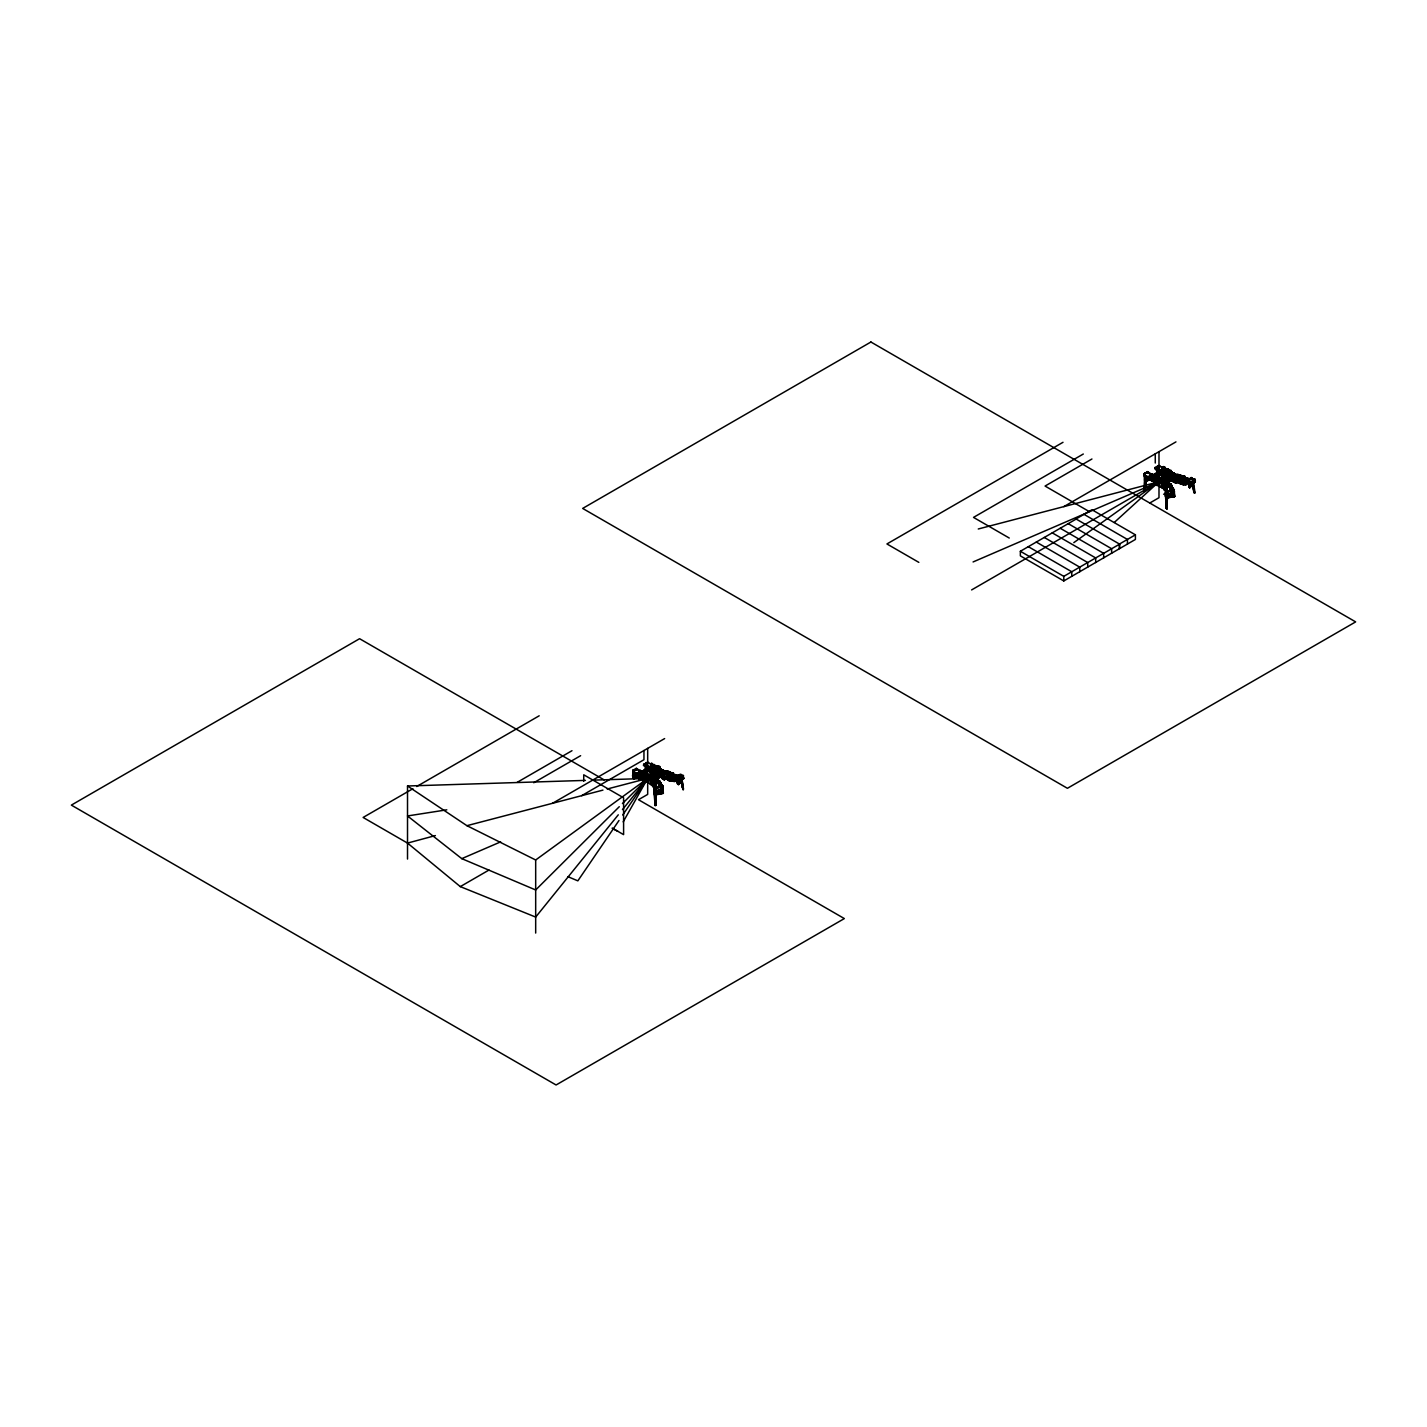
<?xml version="1.0" encoding="UTF-8"?>
<svg xmlns="http://www.w3.org/2000/svg" width="1427" height="1427" viewBox="0 0 1427 1427"><rect width="100%" height="100%" fill="white"/><g stroke="black" fill="none" stroke-linecap="round" stroke-linejoin="round"><path stroke-width="1.5" d="M645.272 778.571L645.182 777.162L643.648 777.394C640.366 771.936 635.14 774.237 644.059 779.088L645.004 776.324L649.285 780.087L644.237 777.983L646.895 778.643C648.126 775.521 645.254 777.965 645.379 774.379C647.733 771.971 646.27 775.806 646.395 771.775M647.573 776.984C650.694 773.63 643.684 774.772 647.43 776.306M649.713 771.811L650.587 766.299L653.388 767.815L653.388 772.792L649.713 771.811L651.265 770.83M652.71 768.654L649.909 766.727L652.71 768.225L652.514 773.327M650.248 781.443L653.673 782.585L650.248 781.443L652.942 784.083M650.355 779.178L649.963 777.59M659.827 767.476C659.435 766.495 660.826 772.506 657.901 769.314C661.058 768.547 660.862 768.975 658.204 769.028C660.969 766.995 657.33 768.475 653.869 764.444L653.227 765.603C662.913 773.541 661.45 762.268 654.815 766.905L652.317 768.457L652.514 772.435C649.927 765.657 651.158 777.876 650.498 767.28M650.641 779.017L650.712 778.018M654.815 766.905L652.852 764.979L654.815 766.031L654.815 770.972L652.121 772.667L650.98 766.977L652.995 768.029L652.995 772.132M651.497 768.243L650.587 767.869L650.427 776.591M655.974 772.596L652.175 776.181L652.175 774.807L658.275 771.276L658.757 772.952M653.53 787.419L654.494 785.225L655.814 787.865L655.814 783.013C649.713 780.926 654.511 775.057 654.654 780.016C651.087 781.497 653.851 776.734 654.422 779.427C649.838 777.679 653.227 781.318 656.83 782.424M655.974 772.917C656.598 769.207 678.699 769.01 650.141 778.821L649.642 779.606L656.135 777.305L663.537 773.184M653.191 774.683L652.175 776.181M655.956 766.745L661.807 770.027L659.524 767.316L653.227 764.729L655.189 766.656L656.723 765.978M653.869 778.25C656.366 780.23 651.782 780.819 654.155 779.285M653.53 775.789L653.316 774.754L655.796 776.181L659.809 773.844L659.809 774.772L661.414 772.239M653.78 780.373L653.566 778.625M653.673 774.968L653.673 775.878L653.673 774.504M654.904 782.103L653.477 779.695M653.976 780.355L654.422 779.106L654.155 780.301M653.388 771.222L653.941 769.028L653.174 771.293M653.869 764.444L653.798 766.049L655.831 766.263L654.815 771.864L656.349 772.257M653.37 785.671L654.904 785.314L655.689 787.329L655.35 784.475L654.012 785.153L654.939 788.096M654.369 778.446L654.351 781.104L655.189 780.587M660.148 785.118C658.81 787.276 664.072 790.808 663.091 786.277L654.886 788.007L653.602 785.599L656.17 791.432L653.405 785.546M656.028 788.846L655.956 787.775L654.904 788.792C652.531 791.753 657.472 779.142 654.083 780.979M653.084 779.766C651.711 775.682 658.293 790.647 654.815 787.133M654.297 771.347L659.809 773.844M656.384 771.971L656.384 765.8L654.815 766.121L655.831 766.263M655.492 780.694L655.047 778.66L654.922 779.802M659.506 781.318L660.701 782.763L655.814 783.798L655.047 778.66M656.045 781.39L654.636 781.14M655.546 769.866L655.831 767.048M656.295 781.265L654.315 781.479L656.295 781.265L654.708 784.226L655.225 786.241M656.688 783.601L654.904 781.568M654.815 766.674C657.544 768.529 656.295 770.99 656.759 766.763C661.646 768.19 658.614 767.512 657.776 769.242M656.563 788.739L657.99 787.419M657.223 783.494L656.795 781.978M658.453 767.958C656.652 763.641 654.993 769.866 659.809 767.78L659.791 767.03M658.275 772.667L658.275 771.276M658.632 786.027L659.773 784.083L658.632 786.027L659.97 786.223L658.65 780.73L660.63 783.102M658.668 770.045L658.864 767.655L657.972 768.868M658.65 780.73L658.846 782.602L657.33 783.048M659.666 768.6L659.916 767.833M659.506 768.529L659.31 767.476M659.577 780.551L660.897 783.048M667.765 773.006L664.322 775.985L661.664 775.325L663.555 777.965L659.256 774.504M660.844 772.328L660.862 774.165M660.184 771.204L655.707 774.593L655.599 771.418M660.63 787.205L660.433 782.817M660.862 776.395L662.645 774.29L661.789 772.578L664.286 770.669M662.074 771.579L662.128 770.562L662.253 771.846M662.485 771.24L662.699 769.759M663.091 769.974L662.717 771.953M663.555 777.965L663.573 776.413L661.664 775.325M663.894 771.829L663.894 770.437M665.678 777.608L670.119 778.803L671.564 780.694L673.401 777.715L673.401 772.863C668.639 772.078 662.538 772.792 669.013 772.007M666.213 771.436C663.716 771.918 668.71 774.486 669.138 772.56C661.272 773.113 666.659 768.511 670.868 772.881L665.856 772.97L669.37 773.22L666.231 771.222M667.23 774.754L667.23 773.666M665.285 771.383L665.107 772.364L669.209 772.078M682.249 779.784L681.981 778.5L675.381 778.143C678.628 786.473 659.613 775.36 669.37 780.676C670.476 778.286 668.639 775.574 669.887 776.181M664.643 772.988C666.766 770.723 670.155 774.718 669.869 771.864L666.694 771.008M678.36 780.676L681.731 780.248L683.426 777.572L682.98 775.325L676.327 775.485L673.74 779.624L674.133 781.532L674.525 778.357L675.47 779.641C666.98 776.627 670.458 784.065 673.08 778.214M669.655 778.999C669.762 781.39 670.958 778.857 668.942 779.338M670.565 773.612L673.401 773.648L670.565 773.612L669.727 772.096M672.616 779.856L672.902 778.518M1162.916 483.682C1148.004 476.511 1167.482 481.274 1154.514 475.03L1144.49 480.542C1142.51 508.422 1147.576 473.068 1145.239 476.582M1164.022 471.962L1161.239 470.036L1164.7 471.124L1164.7 476.083L1161.043 474.692L1162.113 473.835L1162.113 475.78L1161.257 474.335L1162.577 474.638L1161.614 480.56M1161.56 484.752L1164.985 485.893L1161.56 484.752L1163.487 487.142M1161.417 470.357C1161.364 484.449 1164.824 463.65 1162.131 480.899M1161.953 482.326L1162.042 481.077L1161.667 482.487L1157.939 480.614L1159.17 478.277L1156.334 478.384L1157.333 476.44L1156.708 478.598L1158.349 478.758L1157.957 476.618M1164.7 476.083L1161.899 474.585L1161.899 469.608M1162.827 471.106L1161.632 470.678M1163.504 478.116C1162.077 482.701 1169.623 470.25 1170.086 476.261M1164.414 481.72L1163.736 483.771L1165.021 484.342M1165.163 483.075C1173.386 489.782 1153.373 470.964 1167.999 486.143L1167.999 486.91M1163.826 476.636L1164.307 471.338L1162.292 470.268M1157.261 470.535L1156.726 473.996L1157.814 474.674C1155.281 467.235 1161.417 473.835 1154.728 468.734L1157.743 465.737L1158.51 466.237L1156.173 467.681L1159.83 470L1159.652 472.087L1164.557 468.038L1167.143 469.572L1167.143 472.676L1167.892 471.035L1164.539 468.145L1168.035 469.287L1166.68 469.733L1165.181 467.753M1164.628 490.175C1164.254 487.32 1168.481 489.033 1167.072 491.441M1165.217 483.521L1164.396 482.451L1165.752 483.075M1164.503 478.901L1164.503 477.991L1167.09 479.49L1172.191 477.474L1171.995 476.35A2.051 1.195 60 0 1 1173.297 477.117M1167.732 469.661L1164.557 468.038M1164.521 483.575C1165.538 481.327 1164.04 482.201 1166.608 481.844L1169.319 484.484L1169.319 482.95L1166.662 481.523L1163.13 483.557L1163.112 488.016M1164.842 479.097L1164.646 478.063M1165.003 479.187L1164.985 477.813M1167.09 485.234L1165.395 484.288L1167.357 484.163M1165.556 482.29C1161.257 484.591 1167.197 479.204 1167.197 483.914L1166.216 485.644L1167.125 487.106L1172.209 486.357L1170.907 483.86L1170.158 485.911L1170.158 484.77M1165.27 473.265L1164.307 472.48L1165.663 472.551L1164.307 474.317L1165.663 473.461M1165.253 469.108L1164.164 468.288M1165.698 490.549L1165.52 489.015L1167.125 491.173L1167.143 486.322L1165.645 483.807L1169.319 482.95M1166.894 488.64C1164.093 489.818 1166.501 486.108 1166.894 488.73M1165.788 483.307L1165.377 481.595L1164.075 484.11M1165.681 483.86L1166.216 492.101L1164.539 488.48L1166.626 492.565M1166.127 476.85L1165.574 477.01M1166.501 483.949L1165.823 482.041M1171.835 479.454L1167.839 481.755L1166.59 480.114C1160.936 479.811 1167.875 483.807 1166.662 481.523M1168.071 477.332L1166.162 476.243C1162.416 464.738 1172.726 470.767 1171.21 473.318M1162.416 471.57L1167.143 469.572L1164.949 468.662M1163.112 486.982L1166.412 487.766L1166.448 489.372M1166.519 474.049L1166.144 475.173L1168.463 476.493M1166.626 471.213L1167.34 472.266M1166.822 471.178L1167.518 472.765M1165.627 484.788L1167.625 484.574L1167.215 485.697M1167.678 471.516L1166.876 470.964M1167.036 494.545L1166.769 491.691L1169.337 493.528C1170.782 500.592 1168.517 490.62 1173.083 492.743L1171.389 490.727L1167.589 491.227M1172.388 473.764L1173.155 473.015L1168.428 469.751L1174.011 474.442L1169.765 471.017M1168.535 485.947L1168.535 486.803C1164.842 482.647 1170.425 485.822 1167.143 486.322M1169.587 475.976L1169.587 474.585M1171.282 486.125L1171.282 489.532L1169.765 488.141L1171.103 487.392L1169.765 488.141M1168.321 469.108L1171.799 471.766L1168.927 473.193L1170.622 470.785L1172.352 474.87M1170.479 471.802L1170.051 470.482L1171.228 470.892M1169.979 471.927C1171.121 469.055 1172.691 473.853 1169.159 471.784M1166.555 469.715L1171.103 470.892L1170.247 471.695M1171.763 490.228L1170.818 484.627M1162.327 484.324L1160.347 482.861L1162.309 484.021L1168.089 480.4L1168.338 481.809L1167.09 479.954L1171.085 477.635L1171.835 480.239L1175.598 480.863L1171.442 479.24L1171.085 477.189M1172.816 476.208L1171.692 475.797L1172.191 477.474M1171.496 474.513L1166.715 478.384L1170.55 475.69M1171.942 490.513L1171.942 486.411M1175.741 476.333L1178.22 476.243L1176.508 476.35L1176.74 474.602L1178.577 475.548L1176.437 475.797L1172.173 479.704C1169.355 483.878 1168.642 478.081 1169.319 481.256M1170.639 476.868L1170.639 477.795C1178.916 473.158 1172.709 475.423 1174.011 473.068L971.609 589.922M1173.404 474.888L1173.529 473.8M1173.565 475.155L1173.815 473.639M1177.525 474.745L1177.204 476.19L1180.539 476.761C1180.914 473.425 1175.063 475.048 1173.957 476.85L1174.76 478.063L1172.976 479.097L1173.725 478.188L1175.634 479.294L1179.166 476.493L1179.951 480.988M1174.011 473.068L1171.496 474.959L1169.855 474.014L1171.157 476.672L1166.911 474.263C1164.45 475.708 1169.319 474.941 1167.714 477.082M1174.403 474.638L1174.403 473.282M1174.885 481.274L1174.885 479.722L1172.976 478.634M1175.206 473.746L1176.472 475.851L1176.918 474.531M1181.948 479.989L1183.072 479.597L1183.072 483.699C1181.485 479.026 1178.327 486.001 1183.928 483.164L1184.731 476.172L1177.168 475.726C1180.985 477.742 1173.725 476.457 1176.026 477.349M1177.899 481.06C1193.989 487.642 1165.77 478.42 1180.967 483.628C1185.766 487.445 1185.659 482.808 1188.852 482.736C1191.153 484.003 1190.047 491.619 1188.959 484.199C1188.745 493.992 1188.352 476.903 1189.512 484.199M1178.024 475.084C1175.616 472.801 1177.453 476.172 1176.651 476.547M1182.198 479.401L1181.181 475.173C1182.145 477.617 1175.848 473.925 1179.166 476.493M1178.684 478.081L1178.541 476.975M1178.738 477.938L1178.738 476.868M1175.598 474.442L1180.45 476.279L1177.935 475.833M1176.883 474.941L1180.379 475.976L1178.149 475.744M1180.967 481.149L1180.682 483.985L1181.77 482.326L1185.302 482.522L1187.906 478.366L1194.952 479.187C1197.485 484.681 1188.602 481.381 1188.441 483.824M1180.807 483.789L1181.61 482.38L1180.896 483.967L1186.39 484.502M1177.114 476.012L1181.485 476.029M1182.198 475.637L1181.877 476.921L1184.41 477.456L1178.024 474.317M1181.395 484.128L1182.484 483.004M1182.787 476.85L1181.877 476.047L1180.397 479.204C1181.984 485.216 1181.395 484.859 1180.735 478.669M672.135 773.024L670.565 772.738L669.067 775.896L671.742 776.288L671.742 780.391L670.119 779.231M1154.835 483.307L1156.494 482.38M654.636 787.918L654.262 784.939M646.77 777.465L648.25 775.931C654.083 777.965 643.345 778.946 650.997 780.712L652.763 779.695M645.771 773.862C648.233 773.505 646.27 776.627 647.305 774.379C640.705 771.133 652.032 777.911 645.949 776.074M1163.968 481.149L1159.527 483.075M660.54 784.422L662.164 786.099M661.414 785.082L661.076 783.869M662.128 787.989L662.128 792.449M1173.529 492.69C1175.58 491.12 1169.926 484.609 1172.37 489.283M1172.013 487.552C1171.692 489.372 1173.012 486.696 1173.083 488.159M1172.227 488.319L1172.673 487.41M1172.976 488.676L1174.528 491.655M1173.547 492.636L1171.817 490.121L1174.403 489.586M1154.193 480.738L1153.141 477.795L1144.9 481.006L1144.882 490.942L1145.935 481.72L1150.465 479.204M650.819 775.129L651.069 767.744M1162.131 478.437L1162.969 473.907M650.587 775.289L650.873 768.422M682.909 778.393L683.89 778.446L682.659 775.824L683.105 778.09C682.748 779.196 675.916 781.033 676.915 779.231M1187.995 482.611C1191.759 482.95 1186.729 484.591 1189.137 482.611M669.441 779.303L670.583 779.624M669.37 780.07L670.155 772.185L669.655 773.541M670.565 779.427L670.405 780.07M678.663 780.087C676.255 777.305 679.288 781.425 676.987 780.23C681.339 785.706 677.308 786.348 677.129 780.515M677.7 780.355L675.667 777.697L682.284 778.036M678.36 779.588L676.737 779.088L676.897 780.872M1181.449 483.557L1181.253 482.558L1181.752 483.646M1180.557 482.326L1181.592 483.04M1189.101 486.661L1190.493 486.732C1189.547 483.129 1187.425 481.149 1189.654 483.396M1188.887 483.771L1188.406 482.897L1189.226 483.521M1162.327 484.021L1160.954 481.06L1161.739 474.049L1161.917 480.756L1161.828 473.871L1161.917 480.756L1159.509 477.884M654.779 787.989L653.227 785.938L655.814 786.883L653.37 786.491M653.976 785.385L656.331 788.203M663.091 786.277L661.914 784.618M1162.595 486.571L1162.345 488.016L1165.038 488.676C1169.195 494.259 1163.13 489.39 1165.27 487.873M1167.125 490.192C1165.698 493.849 1165.467 487.445 1166.465 483.699M1171.389 488.141L1172.994 488.409M649.909 779.338L649.749 779.374M650.623 775.521L650.587 767.869M1151.535 478.027L1152.267 475.405M634.355 778.785L634.908 777.947M1146.22 481.256L1144.882 490.656L1145.524 481.434L1151.75 477.956M639.938 772.043L641.205 772.935C639.153 769.956 642.114 770.277 637.477 772.952L637.102 776.11L632.785 773.238L633.285 770.027L633.856 772.631L633.124 772.114C632.75 768.832 645.967 781.889 640.759 775.378M1155.228 476.689L1147.665 471.623L1144.204 473.568L1144.097 476.547L1144.508 474.477M638.065 775.574L638.226 773.488M654.065 778.482L652.942 778.839L653.388 780.337M653.245 779.071L655.011 780.801L652.656 777.84M1164.575 481.63L1164.931 483.539M633.124 772.114L633.285 770.027L636.353 768.315L641.026 771.258M639.153 775.896L634.123 778.91L633.089 778.179C630.68 771.026 638.101 772.685 634.159 777.34M633.624 770.776L633.445 772.863L632.714 772.346M643.648 778.286C638.957 778.054 638.725 770.598 633.089 778.179M634.123 778.91L634.052 773.024M636.388 770.33L636.353 768.315M636.246 775.646L636.406 773.559M636.353 775.592L636.513 773.505L638.565 774.023M636.924 775.271L637.084 773.184M637.102 776.11C640.063 778.946 644.308 778.197 639.028 774.79M637.316 775.057L637.477 772.952M638.065 774.629L637.976 775.789M638.351 774.076C637.601 776.841 643.666 778.981 641.526 775.574M642.489 775.325L638.458 775.521L638.582 774.04L641.793 775.86M639.26 773.63L639.51 772.881M639.778 773.684L640.509 771.632M634.73 774.522L636.157 775.039L635.711 773.113L633.445 773.202L633.624 777.216L640.598 773.273L640.687 772.114L635.746 768.654M641.526 772.738L641.615 771.597L644.059 773.095L647.109 771.383L643.738 770.188L643.738 773.595M643.202 772.275L642.186 771.115L642.061 773.113L637.708 775.557L638.69 775.664M654.761 785.974L653.512 785.599L655.564 785.332M1145.168 475.94L1144.597 473.336L1145.257 475.013M1144.775 476.172L1144.204 473.568M1147.665 471.623L1146.969 473.14M1148.86 478.027L1148.432 479.418L1145.952 476.172M1153.284 479.347C1151.09 476.957 1146.594 478.009 1152.41 481.416C1154.996 478.758 1144.169 476.154 1151.839 479.008M1149.627 478.812L1149.894 477.349M1150.34 476.101L1150.626 476.315M1150.572 476.939L1150.537 475.994M1151.09 476.993L1150.59 474.46M1152.338 474.567L1151.928 476.582L1151.197 474.941L1148.806 476.261L1149.466 477.742L1144.115 474.495M1151.054 475.459L1152.534 476.243L1152.57 474.424L1150.608 474.353M1152.927 475.601L1155.371 476.404L1158.421 474.692L1155.763 473.104L1154.051 476.101M1153.391 479.258C1150.84 481.559 1154.604 479.775 1152.427 475.887L1153.498 474.424L1153.373 476.422L1145.328 481.291L1144.775 490.585L1145.935 481.72L1144.882 481.22M635.39 775.343L634.658 778.036L633.749 776.912M646.342 763.374L647.198 762.928L647.02 765.015M661.575 789.862L661.432 788.596M1146.059 477.01C1148.824 480.417 1143.17 482.397 1144.811 477.635M1149.413 477.617L1152.303 478.741M1158.011 466.825L1157.743 465.737L1159.527 465.612L1163.344 468.466M1172.887 493.171L1172.691 491.816M633.285 770.027L633.392 771.311M634.159 778.66L638.475 774.915M644.915 771.347C644.736 765.354 647.947 765.621 646.502 771.365L644.95 770.972M645.575 771.133C646.217 767.78 646.324 765.978 646.627 768.118M649.909 767.155L650.801 772.043L646.699 770.509L648.411 767.726M1162.72 473.603L1161.721 475.298L1158.563 474.174L1157.493 470.571L1156.245 474.656L1159.099 472.872M1162.862 469.982L1163.915 467.557M1164.254 469.34L1165.181 468.52L1164.486 470.214M646.663 767.78L643.416 765.425L646.413 762.428L646.253 764.533L646.699 763.516M651.497 770.33L650.658 770.509C647.162 765.229 646.93 773.809 647.876 768.778L653.584 765.389M650.873 764.087L651.764 765.657L648.5 766.691L646.699 770.509M647.18 770.205L648.964 768.083M651.764 765.657L651.747 764.497M652.514 766.442L651.211 764.997L653.405 765.425M1156.013 469.768L1156.173 467.681L1158.51 466.237M1157.565 467.842L1157.743 465.737M1157.939 467.592L1158.028 466.647M1160.347 470.964L1157.654 472.373L1161.828 473.871L1159.206 472.069L1158.563 474.174L1159.188 472.087L1165.698 469.001L1164.182 470.179L1164.717 468.734M1159.348 467.699L1159.527 465.612M1158.011 473.818L1160.026 470.856L1154.818 467.539M1158.492 473.514L1160.9 470.411M1160.579 470.214L1160.508 471.659L1156.922 471.088L1158.064 471.499M1161.988 470.642L1162.149 468.538L1162.951 469.055M1163.076 468.966L1162.969 467.396M1163.255 469.751L1163.326 468.805C1161.453 466.718 1166.483 470.535 1162.541 468.306M1163.79 470.321L1163.879 469.162M650.819 777.59L651.354 772.257M646.895 768.761L651.675 771.169L651.265 777.305L649.285 776.145M1162.755 478.83L1163.112 475.28M1150.483 477.528L1151.518 478.259L1151.75 474.513M653.941 790.005C655.635 792.877 653.905 788.525 653.941 790.183M654.957 790.504L655.261 791.628L655.029 789.577M1166.144 493.599L1165.645 496.828M1157.351 474.959L1157.725 471.695M657.133 790.397C659.024 789.559 659.292 793.929 657.294 792.806L654.44 786.776M654.69 793.68L654.19 789.791L655.047 790.433M655.243 805.524L654.618 790.879L655.796 805.506L654.904 794.393L663.287 793.341L662.824 785.992L654.975 787.615M654.797 789.666L654.904 791.093L655.707 789.773M655.385 794.571L654.708 790.933M654.03 789.72L655.064 793.573L655.225 790.826M655.011 790.629L655.457 788.382M654.262 785.278L655.867 790.522M658.739 791.396L659.042 792.948L662.199 791.2M1165.324 489.96C1163.558 486.946 1168.481 494.045 1165.716 490.317M1167.108 508.815L1166.519 498.059L1174.689 496.596L1166.055 497.613L1166.555 508.886L1165.556 493.207L1166.697 497.88L1166.572 494.759M1166.412 490.175L1163.879 489.943M1166.555 508.833L1165.235 492.493L1165.716 496.971M1165.484 493.243L1166.68 494.937L1166.662 493.207L1165.11 493.599M1166.394 496.899L1165.877 493.564M1165.556 497.006L1166.198 492.814L1166.341 494.402M1165.913 490.014L1165.574 488.587L1167.946 494.224L1165.984 494.652L1167.34 492.422M1167.946 494.348L1167.108 493.742M1167.179 508.761L1166.216 497.702M1169.516 494.866L1170.961 495.044M1174.1 496.043L1173.993 491.405M1173.44 495.758L1174.171 492.707L1174.689 496.596L1174.332 491.923M646.181 774.165C646.913 773.238 646.734 772.096 646.36 774.094C647.376 775.753 647.483 776.948 644.487 773.291M640.313 771.508L640.705 771.757M640.277 770.919L640.616 771.418M640.509 776.449L643.238 777.037M641.454 777.233L639.92 777.305M641.151 777.037L641.936 775.789M645.914 773.648L646.752 773.363M646.377 773.327L645.379 774.379M647.037 773.309L645.967 773.398L647.109 773.488M1151.09 474.495L1152.16 474.959M1151.625 474.906L1151.643 473.942L1151.732 475.03M1152.088 480.132L1153.48 480.845L1152.98 478.901M1152.766 480.542C1152.517 478.348 1153.801 482.718 1150.073 478.081M1152.195 479.918L1154.372 480.453M1153.498 474.424L1153.944 475.155M1154.604 474.656L1153.961 475.637M1158.135 477.456C1159.883 475.512 1156.494 482.13 1158.082 476.511M1151.607 474.299L1151.857 474.995M649.499 779.32L650.997 780.426L651.033 784.707L653.727 786.812M1165.056 489.532L1165.021 484.663C1161.4 481.488 1159.99 481.969 1161.507 480.596L1161.507 483.022L1158.76 483.717M651.283 771.757L650.944 771.561C648.589 773.434 653.388 770.972 649.767 770.544M646.485 768.261C648.322 766.281 643.149 767.869 646.77 768.136M650.944 771.864L649.998 770.919L651.782 770.865M655.796 769.51L655.546 768.315M655.849 767.922L655.831 769.242M1157.903 471.409L1157.832 470.357M1162.648 474.852L1161.203 474.709L1163.059 474.388M1161.043 475.12L1162.684 474.406L1161.293 475.262M1163.112 474.263L1163.826 475.744L1163.826 471.641L1161.81 470.553M1164.664 489.069L1165.948 491.655M1167.215 471.945L1167.018 473.033M1173.44 493.171L1171.032 490.282L1166.091 491.37L1164.824 489.497M1151.304 474.674L1151.91 473.835M645.575 771.757L645.753 768.689M1156.673 474.941L1157.065 471.998L1156.887 475.066M645.414 770.687L645.86 767.458L646.431 768.172M1194.256 492.797C1187.318 459.333 1198.858 514.648 1193.471 482.825M1192.597 483.325L1193.133 482.558L1191.741 482.469L1188.869 487.035M671.6 773.363L672.01 773.345M672.991 775.236L672.777 774.379M672.777 777.43L672.777 775.539M1180.789 483.485L1181.61 482.237M1180.486 483.147L1181.52 482.058M1181.806 482.932L1180.593 483.093M1183.786 480.792L1184.464 478.651L1183.375 484.538C1171.852 482.148 1187.407 473.907 1183.804 482.29M1184.909 479.847C1182.858 481.737 1186.675 478.116 1183.589 477.528M645.379 771.864L645.664 768.743L645.165 771.739L651.087 768.083M1156.494 475.048L1156.976 472.052M1156.691 475.173L1157.279 472.123M659.381 768.654C659.203 770.723 657.597 766.263 659.952 768.582M1168.463 470.143L1171.121 471.088M660.148 785.51L661.397 785.617M661.575 789.47L663.002 791.057L660.077 787.419L655.064 788.953M1189.94 482.932L1189.69 483.985M648.126 774.683L646.217 777.929M635.211 774.95C632.607 774.665 635.675 775.129 635.14 773.702M1146.594 478.848C1142.028 487.713 1148.86 470.892 1145.06 480.31M1145.613 480.703L1146.327 478.277M634.64 777.091L635.461 775.432M656.313 769.099L656.384 766.335L659.791 767.583M659.934 767.708L655.599 770.188L654.85 772.935M1169.105 471.588L1169.159 472.765L1168.035 469.287M641.9 777.055L641.24 775.771M656.705 768.101L655.831 767.441L656.081 768.725M634.533 773.166L633.606 774.094L634.569 775.236M634.123 773.933L635.229 774.362M633.517 774.593L634.569 774.255M633.98 774.629L633.766 774.201M633.695 775.218L635.033 774.362M639.581 771.008L640.224 770.045L641.258 771.115M647.43 774.272L647.287 773.273M1144.561 475.048L1144.597 473.336L1147.79 472.48M1145.168 477.653L1146.363 478.009M1145.453 477.242L1146.898 476.315M1145.417 480.738L1145.56 477.51M1146.22 477.135L1146.594 478.063M1151.018 474.228L1152.463 474.156M650.623 763.588L652.032 763.998L650.48 764.176M652.424 764.943L651.336 763.98L652.407 763.873M651.836 764.872L650.873 763.98M652.014 765.157L648.215 762.303L644.861 764.373L648.5 766.691M652.371 765.496L652.514 764.051M652.995 765.104L651.657 763.017L651.586 764.283M1161.792 467.307L1163.772 467.664M1163.415 467.164L1162.184 467.396L1162.63 468.645M1163.79 468.02L1163.326 467.342M1164.307 468.413L1163.469 466.504L1162.416 467.218M644.255 774.13L644.059 772.328L648.447 775.789M646.146 774.861L645.735 775.717L643.613 773.113M659.542 768.047L658.757 768.689L659.274 767.851M660.772 772.738L660.54 773.059A2.051 1.195 60 0 1 662.271 774.255M661.611 772.792L660.986 773.488M665.749 777.644L668.621 777.679M1158.403 478.723L1154.3 476.761L1158.064 479.597M1155.067 475.066L1154.425 476.315C1157.368 479.668 1159.348 478.758 1161.739 478.687L1162.506 479.472L1161.435 478.687M1157.707 478.491L1155.709 476.654L1159.027 478.705M1158.028 478.866C1155.406 468.502 1149.466 486.571 1159.188 485.662M1164.557 482.076L1165.734 482.736M1169.105 471.766L1170.8 471.017M1180.593 476.172L1177.329 474.495M1177.596 481.773L1176.151 482.308L1177.614 482.808M653.941 784.565C654.797 789.541 654.369 785.403 654.083 786.687M1165.734 490.175L1165.163 489.086L1166.251 488.73M1172.851 487.963L1173.476 489.407M646.502 781.283L648.233 781.514M646.699 781.283C646.77 782.174 646.699 782.924 647.359 781.354M1158.67 484.805C1154.354 481.523 1156.851 486.411 1159.348 484.734M1157.547 478.063C1153.319 476.226 1157.475 476.44 1158.956 478.42M1157.814 478.687L1158.885 479.508M1161.043 481.398L1157.689 479.383L1157.083 475.03M1157.636 480.774L1158.028 480.596M1185.694 484.467C1180.896 483.057 1186.889 486.215 1187.549 478.402L1183.786 477.563M672.955 776.502L673.098 775.004L672.795 776.948M673.027 775.771L676.041 775.717L672.759 774.843M674.828 781.586L674.454 779.641L677.04 775.521L677.29 778.09L676.844 775.824L678.485 777.84L678.307 775.164L675.506 776.27L676.166 774.736L670.369 773.916M675.952 775.824C674.275 778.143 669.762 772.774 676.327 775.485M680.768 780.373L682.944 789.488L681.071 779.588C677.094 791.896 674.686 775.129 678.592 780.319M680.073 774.736C677.343 775.931 681.678 772.417 681.731 775.61M679.644 775.592L680.554 775.396L678.628 775.646M680.376 775.61L680.144 774.576M1180.486 482.272L1181.128 483.717M1184.303 479.757L1187.549 478.402M1184.588 480.15C1190.35 480.168 1184.339 475.78 1183.482 479.418L1183.375 484.538M1187.924 482.576L1188.209 484.181L1188.923 482.344M1188.031 483.289L1189.726 487.873L1188.905 484.288M1189.957 478.955L1191.242 477.439L1192.562 478.58M647.144 781.086L646.913 781.443M677.022 780.194L678.324 779.963M1187.906 478.366C1188.316 479.329 1183.732 478.544 1183.625 478.027M1188.495 482.968L1189.422 482.843M653.727 785.242L655.1 782.852M665.695 776.734L665.678 778.339L666.873 776.502L667.265 777.412L666.07 776.966M1166.02 487.535L1166.43 486.161M1177.007 480.043L1176.99 481.648L1178.185 479.811L1178.577 480.721L1177.382 480.275M655.064 793.59L654.208 790.326L656.384 790.094M662.396 789.88L662.217 788.935M1166.02 493.903L1165.253 493.492M1165.984 494.652L1165.591 493.546M1165.574 488.587L1167.09 494.277L1166.751 492.761M1173.083 491.12L1173.297 491.494M1173.707 493.189L1173.44 491.298M1174.35 493.064L1174.153 492.119M669.192 772.613L665.178 771.49M652.567 786.634L655.189 786.045L654.404 785.492M654.868 787.312L653.637 785.403L654.065 786.491M1163.897 488.712L1165.877 490.353M667.105 772.792L664.714 774.04L665.16 772.239M666.659 772.667L665.107 772.364M1176.508 476.35L1176.758 475.048L1176.918 477.242M1174.617 475.476L1176.526 476.012M1189.066 483.396L1193.061 483.557L1195.22 481.755L1194.524 480.185M1189.012 483.664L1187.87 483.04M672.973 777.751L671.992 778.874L672.973 776.841M1180.7 480.31L1180.735 481.648M641.668 776.93L640.384 777.733M1152.552 480.435L1151.696 481.042M651.176 771.793L650.908 771.329M1161.792 474.103L1162.131 475.352M646.52 768.261L646.021 767.351M1157.422 471.017L1158.456 470.375M1162.791 474.763L1163.433 475.976L1166.697 474.585L1167.696 469.108L1167.714 473.407M661.878 788.382L662.752 787.865L662.431 789.024M670.779 779.552L669.548 779.552L670.101 780.319M660.005 784.814L661.86 784.44M1171.638 488.088L1172.281 490.121L1171.638 488.088L1173.172 487.749M652.852 784.921L654.44 787.329M1158.385 471.57L1159.937 472.016M623.189 821.863L647.68 778.428L592.08 780.177M638.743 774.772L641.098 777.483M1163.826 482.433L1165.395 484.823M1164.307 482.023C1166.572 483.254 1164.129 481.88 1165.181 481.559M1168.267 472.283L1167.268 470.054M1188.441 483.664L1189.297 483.307M637.673 774.147L641.169 775.325M1146.024 477.51L1144.436 477.653L1144.49 480.542M1146.559 478.206L1145.417 478.259L1145.613 480.524M1147.058 471.962L1151.892 475.655M1152.517 475.298L1155.121 474.335M1163.38 468.324L1163.255 467.235M673.401 772.863L673.08 774.147L670.868 773.113M675.06 781.193L670.262 780.159L670.155 778.357M669.495 779.873L670.779 779.249M669.37 780.676L669.762 779.57M1181.877 476.921L1184.713 476.957L1181.039 475.94M1181.877 476.154L1180.967 476.297M1184.731 476.172L1184.41 477.456L1182.198 476.422M1183.928 483.164L1184.41 481.523M668.567 775.36L672.492 775.574L672.063 781.229L668.478 780.48L668.567 775.36L672.153 776.11L672.991 774.611M668.674 775.646L672.153 776.538M668.478 780.48L668.906 774.825M671.653 776.449L673.08 773.273M669.37 779.624L670.369 778M669.62 779.57L668.978 780.159M669.655 780.319L670.458 779.017L673.99 779.213L674.365 781.158M672.741 776.716L673.134 775.343M670.262 780.034L671.261 779.891M672.063 781.229L672.153 776.11M675.506 776.27L675.97 775.36M675.916 778.946L677.557 776.502M676.755 778L677.843 775.878M679.448 775.146L680.84 775.289M675.631 779.392L677.807 779.035M677.201 780.408L678.093 779.534M680.804 775.806L681.803 775.574M677.557 783.726L680.429 779.16M682.98 775.325L681.303 777.983L681.731 780.248M677.647 784.119L680.518 779.57M678.146 784.547L683.64 775.878M678.414 784.565L681.803 779.249M679.02 784.19L682.16 779.517L678.342 780.087L678.521 779.106M683.89 778.446L682.463 776.127M681.214 781.372L683.141 789.791L682.16 779.517M1179.986 478.955L1183.482 479.847L1184.428 478.313M1183.465 476.333L1184.41 476.582M1181.52 479.722L1180.486 479.062L1181.77 479.329M1179.79 483.789L1180.218 478.134M1182.965 479.757L1184.214 476.886M1181.306 482.397L1193.311 481.809L1193.561 483.093L1189.262 482.897L1188.637 484.27M1184.071 480.025L1184.571 478.491M1184.196 479.793L1184.731 478.812M1185.052 479.633L1184.053 479.579M1183.304 483.307L1182.073 482.897M1186.693 481.452L1186.14 484.895M1184.392 480.114L1188.156 479.633M1187.228 482.255L1189.351 478.883M1187.995 481.042L1189.155 479.187L1187.264 478.402L1187.532 479.811M1188.459 481.327L1188.352 478.83L1188.548 479.847M1192.062 478.741L1191.099 477.938M1190.832 478.527L1191.759 478.081M1188.959 487.428L1191.83 482.879M1193.061 483.557L1192.615 481.291L1194.952 479.187M1192.615 481.291L1193.775 479.436L1194.024 480.685M1189.512 487.463L1192.651 482.915L1194.506 492.725L1192.098 482.754L1193.561 483.093M1189.583 487.856L1193.133 482.558M1190.332 487.499L1194.881 480.185M1194.221 492.422L1193.257 483.182M1194.863 492.529L1193.989 492.779L1191.866 483.111M676.576 776.734L676.594 775.057M1167.768 470.268L1169.801 471.695L1167.75 470.018M660.79 784.547L660.915 785.011M1164.985 489.193L1159.027 485.929L1165.003 489.782M1166.858 492.012L1166.144 490.442M1184.196 479.615C1192.187 479.74 1181.271 478.598 1184.553 479.347M618.997 820.489L577.846 880.851L567.803 876.624M622.725 815.013L647.68 778.428L638.939 779.784M1187.157 479.294L1184.196 478.812M647.216 774.558L644.255 773.648L645.575 775.111M649.66 775.307L651.176 776.163M649.927 775.218L648.572 775.467L651.978 776.627M651.907 781.942L653.673 782.585M656.866 779.838L657.99 780.087L657.276 781.586M664.59 773.969L664.643 772.185L666.391 771.258M666.124 771.793L665.481 772.542L668.728 772.703M666.284 777.893L668.246 777.893M1159.027 478.955L1157.993 479.294M1158.546 484.895L1155.531 484.092L1153.498 480.257L1154.336 480.756M1168.374 470.107L1169.73 471.213L1169.212 472.622M1172.049 472.569L1169.979 473.354M1172.031 473.05L1172.352 473.318M1167.803 482.558L1169.319 483.396M1167.179 482.95L1174.492 479.472L1172.976 479.097M618.283 814.817L535.678 917.079L460.297 886.613L407.516 843.089L363.118 817.457L412.885 788.721M622.475 809.626L647.68 778.428L607.206 789.006M655.51 795.57L656.063 794.696L655.724 805.149L654.922 794.643M1167.375 498.005L1167.018 508.69L1166.804 498.255M665.803 771.186L665 772.631M1176.472 475.013L1177.792 475.084M666.891 773.737L666.819 772.435L665.945 773.166M1176.99 475.583L1177.988 475.316M650.302 767.369L652.514 768.332L650.98 769.92M642.721 772.792L644.112 771.989L643.095 773.006M619.282 806.701L535.678 889.966L461.777 858.644L407.516 815.959L446.812 809.822M622.44 803.562L647.68 778.428L643.381 779.588L644.594 778.803L644.576 772.631L641.115 771.811L641.115 775.557L638.547 774.362M654.262 789.648L654.244 793.109M654.244 790.522L655.814 790.13M655.118 791.682L655.475 790.29M641.454 775.022L640.937 775.271M672.83 775.61L675.845 775.949L673.098 776.003M644.469 781.336L647.68 778.428L643.506 779.998L643.506 773.238L646.502 775.396M1114.255 522.478L1158.992 481.737L978.262 528.989M1164.325 483.04L1165.556 482.843L1164.147 483.147M652.852 785.528L654.618 788.346M654.315 780.498L655.082 779.178L655.885 781.14M659.131 767.351L659.131 768.422L656.491 766.549M653.548 778.857L651.604 779.909M662.788 775.574L655.528 779.838M1156.869 481.559L1154.835 482.718M1169.302 472.176L1169.141 471.053L1171.014 471.534M1171.103 470.339L1170.818 471.142M1168.017 482.968L1166.662 482.736M673.08 776.805L676.844 776.324L672.991 776.449L672.634 775.2M680.269 775.485L679.359 775.557L680.162 774.932M1183.928 479.847L1187.799 479.65M1190.1 478.741L1191.67 478.527M535.678 933.062L535.678 859.982L647.68 778.428L643.595 780.194M1157.547 478.384L1158.885 477.421C1152.071 475.744 1161.828 478.277 1155.638 477.385M1149.823 478.206L1152.481 478.634M642.239 782.317L647.68 778.428L643.791 780.444M1073.8 542.652L1158.992 481.737L973.089 561.953M635.586 773.006L633.677 774.486L633.57 777.019M1163.094 467.075L1162.184 467.289M1173.511 494.509L1170.675 495.686L1174.314 494.366L1171.817 490.121M650.587 768.85L650.605 777.447L651.283 768.208L645.165 771.971M665.606 772.613L666.266 772.578M1177.614 475.405L1178.434 475.316M650.658 764.194L651.64 763.659M647.127 767.762L649.196 768.35M652.46 764.711L651.443 764.997M653.227 764.729L649.285 767.191L644.094 763.873M645.361 772.096L651.764 768.118M646.003 772.025L651.729 768.493M655.457 768.208L656.866 767.458M654.815 772.899L654.815 774.005L655.189 765.889M1164.789 466.683C1163.915 469.982 1152.891 471.57 1157.707 470.749M1163.861 468.484L1160.615 470.5L1155.406 467.182M1156.262 474.281L1160.24 471.82M1157.814 474.674L1163.076 471.427M1157.261 480.185L1157.333 475.298L1161.614 472.676M1161.096 473.853L1162.523 473.746M1166.341 471.178L1167.607 470.964M1166.127 476.208L1166.697 474.585M655.243 766.406L657.205 766.495M677.076 779.891L676.666 777.733M1161.649 478.509L1159.848 478.812M1160.864 481.113L1162.042 481.077M656.581 779.624L655.332 779.427M1159.545 485.911L1159.277 482.255M651.033 784.208L647.715 782.62L654.511 786.295M1162.345 487.517L1162.077 483.878M647.323 776.234L649.713 777.626L649.749 779.998L651.604 780.373M416.702 786.509L539.192 715.801M1063.008 442.299L886.934 543.955L918.827 562.363M1083.307 454.018L973.517 517.395L1009.246 538.033M517.234 782.317L571.977 750.709M1091.94 458.995L1045.063 486.054L1089.283 511.597M533.752 782.745L580.628 755.686M1063.828 506.621L1175.955 441.888M552.517 803.312L664.643 738.58M581.663 795.677L643.952 759.717L643.952 750.513M1135.41 534.822L1119.464 544.044L1119.464 548.646L1119.606 544.133L1076.012 518.964L1091.958 509.742L1135.41 534.822L1135.41 539.442L1063.793 580.95L1020.359 555.87L1020.359 551.268L1076.172 519.053M1158.778 477.76L1154.853 477.1M1156.298 484.092L1156.316 479.633L1159.848 477.581L1162.506 479.008M1166.911 474.263L1169.498 472.016M1158.242 485.644L1155.549 480.828L1158.207 481.488M646.199 775.004L647.822 774.629M1160.633 482.79L1155.549 481.291L1159.598 483.824L1157.939 484.377M1156.28 480.863L1156.976 483.271M1159.562 479.24L1158.688 479.864L1161.917 481.381M1156.405 481.327L1156.887 482.79M644.237 777.519L646.895 778.179L644.237 777.519L644.237 779.053L646.93 780.623L649.891 778.981M648.179 775.307L647.626 775.289M1166.911 473.496L1168.82 474.602L1172.352 472.569M1154.3 483.468L1156.887 482.272M1156.78 481.042L1157.458 482.38L1157.779 481.095M1159.063 481.077L1159.741 481.916M1163.736 479.383L1163.736 478.009L1168.82 474.602M1160.74 480.15L1159.616 481.256M1163.986 478.384L1170.55 474.763L1171.496 475.423M650.427 775.378L647.715 776.127M657.508 772.043L660.951 769.082L661.04 770.17M655.439 773.22L655.742 775.735L653.298 774.005L657.401 771.65L659.845 773.059M1159.009 483.485L1158.242 482.843L1159.741 481.488M1173.155 473.942L1173.815 474.549M647.751 777.769L647.947 778.946M648.304 777.483L649.428 776.841M654.85 771.383L656.759 772.489L658.757 771.561M661.807 769.563L659.131 768.921M652.549 775.45L653.53 774.879M655.707 773.488L659.328 771.525L659.328 772.613M1167.072 479.49L1166.091 480.988L1165.609 479.329L1166.59 478.741L1166.59 480.114M1170.693 476.386L1171.692 475.797M460.297 886.613L488.979 870.042M643.845 780.64L648.429 778.179M656.456 773.345L649.035 778.696M655.796 775.307L659.238 772.382M1158.242 484.181L1159.206 483.61M1161.025 482.558L1175.598 473.978M644.237 777.983L647.697 779.16M649.071 778.393L650.587 778.072L648.215 779.766M647.84 779.534L649.285 778.339M655.403 775.075L659.845 773.363L655.599 770.955M655.796 777.091L654.279 777.394L654.279 776.02C655.35 774.647 656.259 778.393 655.261 775.896M660.38 772.489L655.742 775.432L653.298 774.005M655.617 776.092L659.613 773.773M1167.447 480.614L1171.835 478.081M646.913 781.3L647.894 780.301M1169.07 480.114L1175.331 476.493M1167.447 481.541L1171.442 479.24M647.287 782.121L646.913 780.872M662.11 776.716L660.755 777.055L660.505 774.772L656.527 777.073L656.527 778.446L660.505 776.145M1162.363 484.752L1164.254 485.858L1164.057 487.713L1164.985 486.982L1163.094 485.876M1166.305 483.343L1166.394 481.987L1167.411 482.308M657.758 776.805L666.213 772.132M656.135 777.305L656.135 778.232L660.13 775.931M1163.219 485.251L1164.254 486.322M657.241 783.316L657.99 779.641L655.332 778.214L656.099 778.999M664.59 773.47L665.535 773.059L664.483 773.113M661.664 775.789L664.268 776.466L664.322 779.927L661.611 777.572L662.966 776.787M657.99 777.947C657.348 774.772 657.99 780.587 660.755 776.342M1163.701 486.197L1162.345 486.982L1165.038 488.551L1166.412 487.766M1164.254 485.858L1163.13 484.324M1172.94 480.881L1176.009 483.022L1172.94 481.684L1174.296 480.096M1178.22 478.866L1179.933 478.348L1179.933 476.814L1177.257 476.154L1181.681 476.993M1172.173 478.634L1175.634 479.757L1175.634 483.236M1179.166 477.706L1179.077 476.779M648.482 778.286L653.709 781.354L657.99 779.641M661.664 776.859L663.501 775.931M1172.94 481.684L1176.009 483.022M652.942 782.549L651.051 781.443L652.942 782.549L653.049 784.226L652.175 783.833M667.854 773.951L668.621 775.039L667.194 775.824M660.862 775.325L664.322 776.449M650.748 780.569L651.265 784.351M661.611 777.572L664.697 779.713M1174.671 482.237L1173.69 481.452M651.033 784.707L651.033 783.12M1179.184 479.936L1175.652 481.987L1173.69 480.881M652.745 784.404L653.673 783.673L651.764 782.567L651.818 780.248M1179.951 479.936L1175.634 482.433L1179.184 480.524L1177.774 480.649M1176.009 482.79L1179.558 481.202M653.727 784.796L656.295 783.316M664.34 778.678L667.872 776.645M664.322 779.231L668.621 776.645M664.697 779.481L668.246 777.43M1149.787 503.017L1158.992 497.702L1158.992 451.681M1020.359 551.268L1063.793 576.347L1119.606 544.133M649.535 777.804L648.464 779.606M662.52 776.27L663.573 776.877M1144.936 474.085L1144.436 475.013M1144.686 476.725L1145.935 476.208L1146.077 477.742M1147.736 476.868L1149.68 477.385M1145.631 478.259L1146.844 477.26M1148.396 476.493L1147.558 478.955L1148.985 479.115L1149.556 476.796M1145.489 478.527L1146.969 477.795M1145.935 479.151L1146.898 478.544M1148.592 477.332L1152.017 475.423M1155.567 473.657L1157.101 474.335M1153.498 475.28L1156.138 473.764M1152.534 476.243L1153.944 476.065M1153.087 475.512L1155.371 475.619M1152.427 475.12L1154.96 476.636L1153.087 474.656M1153.355 477.849L1152.891 478.188M1154.835 476.547L1155.906 475.94L1155.959 482.522M1152.41 479.847L1154.3 481.077L1154.925 476.422M1151.66 479.704L1153.123 479.151M1151.232 480.614L1153.034 480.043L1149.823 479.044M636.478 769.171L633.517 771.49M1152.659 480.917L1154.3 479.989M633.927 771.704L632.875 770.259M1155.371 476.172L1155.371 480.471L1157.85 479.115L1157.279 477.795M632.785 773.238L634.373 772.346L633.624 771.829M1156.494 482.843L1156.494 480.471L1155.371 480.471M633.124 774.344L634.837 774.433M632.571 775.539L635.764 773.755M637.263 774.023L640.687 772.114M641.115 771.811L643.791 771.026L637.923 774.504M643.738 770.188L647.109 771.383M1155.388 483.468L1156.227 481.934M634.73 775.45L636.335 774.611M640.473 772.364L641.615 771.597M644.255 770.348L647.109 771.811M1144.115 490.727L1144.597 491.066M633.178 777.233L633.963 774.255M638.582 774.04L637.744 774.861M645.04 773.523L641.115 772.578L641.775 771.347L643.648 772.453M642.186 771.971L644.826 770.455L645.575 771.365M634.194 777.965L638.547 775.503M641.115 772.578L643.648 773.309M642.988 773.452L644.612 773.541M641.347 777.608L642.988 776.68M643.523 779.873L644.594 779.267M644.059 777.162L642.988 780.159L643.202 771.722M654.297 779.213L654.725 779.963M1164.378 488.712L1164.539 489.836M654.957 780.605L653.62 779.017M659.417 769.189L660.077 769.795M1158.492 484.502L1155.531 483.057M646.52 774.772L647.305 775.61M652.335 781.942L652.228 783.405M461.777 858.644L500.627 841.876M1192.865 482.54L1194.97 482.13M681.535 779.231L683.658 778.821M1191.456 477.884L1190.546 478.491L1192.615 478.83M675.738 776.02L673.116 775.039M1148.503 478.491L1152.142 480.685L1149.502 478.598M649.499 779.606L649.285 780.087M407.516 843.089L435.378 835.58M1170.443 471.731L1170.354 471.142M407.516 859.054L407.516 785.992L466.932 825.68L602.943 790.112M669.798 778.928L669.174 779.856L669.174 775.753L670.191 776.413M1169.926 471.552L1170.925 471.606M1163.79 487.196L1163.611 485.251L1162.363 485.216M665.838 778.928L664.839 778.999L665.678 777.929M655.742 781.39L656.688 782.834M1173.226 495.151L1170.015 495.829L1171.032 496.114M659.702 792.806L658.685 792.52L661.914 791.842L661.753 789.434L658.543 790.112L659.042 792.948L658.739 791.503M1167.5 485.483L1171.085 484.574L1171.46 485.626M1165.752 487.963L1166.68 487.784M1165.805 488.533L1166.162 490.817M1165.395 490.157L1166.501 489.354M1167.125 490.085L1164.878 489.532M1164.735 489.996L1166.787 490.674M1166.358 491.602L1174.136 489.283L1173.654 491.566M1167.803 490.959L1167.875 492.047C1164.218 493.457 1168.499 489.693 1167.34 492.154M1165.966 493.421L1166.751 493.439M1163.594 494.224L1167.696 493.403M1167.179 494.01L1165.556 493.831M1169.337 493.528L1174.225 493.011M1166.055 495.098L1167.768 494.527M1166.662 493.171L1169.48 495.936M1166.198 497.274L1174.082 495.615M1174.671 496.346L1165.609 498.094L1166.733 498.558M1166.323 508.476L1166.43 497.952M656.795 782.21L659.773 781.265L660.148 782.317M655.814 783.013L657.223 782.638M659.97 782.817L660.897 782.62M655.243 786.438L654.083 786.848L653.298 785.1L653.227 786.527M653.762 787.722L656.045 787.026M654.886 789.024L656.045 789.095M654.618 789.791L655.528 789.595M654.19 790.148L655.35 789.898L653.798 790.29L655.171 805.649M654.422 790.558L656.634 790.915M658.364 790.647L662.913 789.702L663.002 791.057M654.743 791.789L656.063 791.325M659.649 791.735L658.346 791.61L658.899 790.54M654.226 793.697L655.154 793.43M654.886 793.965L662.788 792.734M655.403 795L663.377 793.287M655.421 795.249L654.297 794.785L663.359 793.037L662.841 789.399L663.091 793.109M1167.197 483.914L1166.216 485.644L1167.143 487.106M665.838 778L665.785 779.142M1158.118 472.087L1158.314 470.839M633.374 773.541L635.086 774.79M1166.18 483.949L1164.396 482.54L1166.073 484.181M645.486 778.25L645.575 779.481M653.227 784.101L651.782 784.707L653.227 784.565M1167.143 469.34L1168.374 469.786M658.899 767.494L657.151 766.513L659.488 767.708M1177.774 481.113L1179.184 480.988M676.612 776.68L675.952 775.093M1158.207 479.311L1158.421 474.692M646.895 776.306L649.731 778M1158.225 477.849L1155.745 477.492M1183.893 478.116L1187.032 478.634L1184.606 478.259M1158.492 485.358L1154.871 483.2M680.715 774.683L678.913 775.682M1158.653 481.755L1159.509 485.929M648.019 778.411L648.964 777.572L649.035 780.23M1180.272 475.78L1177.792 474.602L1180.432 475.583M665.535 772.061L665.553 773.933L666.195 772.952M407.516 785.992L585.409 780.391M1157.297 474.906L1158.421 475.12L1155.067 473.496M646.734 771.597L646.538 771.704M681.892 779.641L683.551 789.149M1194.774 481.131L1193.989 482.076M1186.996 480.988L1193.596 481.345M1189.601 481.452L1188.406 480.382M1186.64 482.433L1185.837 481.666L1186.087 482.915M682.463 777.769L683.462 777.822M677.789 783.352L679.163 783.423L678.235 779.82M659.274 768.154L662.699 770.205L660.184 771.65L658.525 770.705L659.631 772.613M1167.001 494.045L1165.93 493.082M662.574 788.043L662.217 788.614M665.767 772.15L664.286 771.133M665.981 778.607L666.338 777.769M666.819 772.988L665.321 772.703M1171.103 489.229L1169.962 489.336M658.453 785.742L659.97 786.223M1177.204 475.922L1180.04 476.012M1184.232 477.563L1187.478 478.045M672.634 775.057L675.916 775.503M672.777 774.237L676.237 775.093M1174.867 481.898L1173.69 481.684L1173.725 478.651L1175.634 479.757M662.378 778.143L663.751 778.696M663.537 778.589L662.378 778.375L662.413 775.343M653.459 780.016L652.656 778.981L652.603 779.891M1181.681 477.224L1184.214 477.76M1179.879 478.669L1183.572 479.704M1183.465 480.756L1184.713 481.024M1183.268 482.165L1184.41 482.415M1179.986 483.057L1183.804 483.86M1179.79 483.361L1183.375 484.11M670.369 773.149L665.874 772.31L665.874 773.309M669.887 777.109L668.906 778.232L670.03 778.428M668.674 779.748L672.492 780.551M668.478 780.052L672.063 780.801M671.885 773.309L672.902 773.577M1151.91 479.472L1152.178 480.774M1170.176 472.034L1169.926 472.569M1184 477.938L1187.318 478.758M672.688 774.629L676.059 775.557M1181.181 475.708L1178.024 474.852L1177.757 476.511M1177.097 482.451L1176.151 481.702M1172.637 479.775L1173.44 480.025M1159.045 473.871L1162.238 475.03M647.733 770.562L650.534 771.846M644.612 772.988L647.376 774.843M1191.581 477.974L1192.08 478.491M680.251 774.665L681.161 775.61M1168.499 469.608L1170.069 471.017M1166.644 470.428L1167.571 471.302M1162.416 467.574L1161.4 467.325M1157.136 470.767L1157.475 471.338M466.932 825.68L535.678 859.982M612.415 828.534L617.855 831.317M1166.127 469.982L1169.302 471.962L1167.304 469.733M1164.164 469.144L1166.144 470.197M1161.239 470.036L1164.022 471.534M1162.292 474.37L1164.307 475.441M1164.218 475.958L1161.863 474.692M1161.043 474.692L1163.826 476.19M652.906 772.649L650.427 771.026M649.713 771.383L652.514 772.881M1150.019 478.313L1152.017 479.365M1172.066 472.729L1171.21 472.248L1173.922 473.8L1174.029 475.262M1168.624 475.762L1166.876 474.745L1166.876 475.833M649.749 779.998L651.015 780.712M1175.866 475.744L1174.617 474.103M1173.583 475.762L1174.849 476.761L1173.101 475.887M1177.311 477.67L1179.201 478.776M1175.634 478.544L1173.725 478.188M1177.257 479.418L1179.558 480.738M1168.713 474.959L1171.157 476.368L1167.054 478.741L1164.61 477.617L1167.054 479.044L1167.125 476.868M1166.162 474.692L1168.071 475.797M1166.751 476.208L1166.715 477.92M1168.57 478.955L1169.837 480.614M1163.736 478.009L1164.646 478.527M1165.609 479.329L1166.091 480.988M1163.29 479.936L1159.848 477.581M1166.662 482.272L1168.552 483.378M1160.597 479.454L1162.506 480.542M1167.411 483.378L1169.319 484.484M1156.316 479.633L1158.207 480.721M1161.382 482.504L1159.794 481.131M1155.549 480.828L1157.458 481.934M1083.985 514.344L1127.437 539.442L1127.437 544.044M1068.199 523.655L1111.633 548.735L1111.633 553.337M1060.225 528.258L1103.66 553.337L1103.66 557.939M1052.252 532.86L1095.686 557.939L1095.686 562.541M1044.279 537.462L1087.713 562.541L1087.713 567.143M1036.305 542.064L1079.74 567.143L1079.74 571.745M1028.332 546.666L1071.766 571.745L1071.766 576.347M666.712 772.399L668.621 773.505M666.891 772.631L667.872 777.679M661.789 772.578L663.448 774.754M655.599 770.188L657.508 771.293M664.322 775.236L662.413 774.879M660.505 774.772L655.778 776.645L657.009 777.233L656.135 778.232M662.378 777.572L664.322 778.678M657.258 775.646L658.525 777.305M661.611 778.375L664.322 779.927M653.316 775.218L652.407 774.7L652.799 776.306L652.799 775.378M654.279 776.02L654.779 777.679M651.176 775.699L648.536 774.272L649.285 775.057M655.332 778.964L657.241 780.07M649.41 775.967L651.069 776.93M648.572 777.43L650.266 778.625M646.627 776.645L650.141 778.821M647.448 780.408L650.195 779.713L650.195 777.287M651.033 783.673L654.101 785.599M604.174 779.909L359.586 638.707L71.35 805.113L556.084 1084.984L844.338 918.578L638.475 799.709L647.68 794.393L647.68 748.372M612.219 828.052L623.599 834.634L623.599 797.8L583.732 774.79L583.732 781.283M1163.094 484.805L1164.985 485.893M655.296 778.536L657.99 780.087M1152.427 475.887L1154.3 476.993M1157.333 475.298L1155.424 474.156L1155.371 476.404M1153.087 480.471L1154.96 481.595L1154.122 480.845M640.777 777.144L642.988 777.769L642.988 773.702M647.573 762.696L645.842 763.891M1156.084 468.859L1158.314 470.286M643.506 764.23L648.714 767.548M648.875 769.242L646.752 767.744M1167.018 469.911L1169.302 471.427M655.707 767.137L657.99 768.654L655.992 766.977M656.598 766.852L658.418 768.172M1153.284 475.976L1152.855 476.047M639.332 772.382L640.598 773.273M633.588 777.697L634.623 778.411M1155.709 476.993L1157.475 478.473M1168.981 473.282L1169.088 472.052M1166.555 482.932L1167.625 484.574M645.949 776.877L645.735 775.164M1151.946 480.524L1149.859 478.758M638.69 775.646L640.955 777.109M641.383 775.86L641.918 776.894M655.992 766.424L657.99 768.118M1145.72 477.439L1144.436 477.653M654.993 789.131L655.171 790.13M1164.985 490.924L1166.234 492.154L1167.286 491.084M669.566 780.105L669.12 779.178M1163.594 474.46L1165.574 476.547M642.774 776.609L644.647 778.767M653.067 779.481L654.369 780.997M1171.977 489.729L1172.066 491.066M660.665 786.42L660.755 787.758M655.599 790.79L657.294 792.806M1166.911 491.673L1166.234 490.727M660.505 786.812L662.913 789.702M662.11 789.862L659.702 786.99L658.846 781.461M1155.941 473.871L1156.905 474.674M644.629 770.562L645.379 771.49M648.019 778.839L647.323 778.018L647.947 782.763L647.715 778.821M1145.471 478.009L1145.06 480.132M633.677 777.305L634.016 776.645M652.603 779.695L654.083 781.514M1174.029 492.743L1174.403 496.418M646.146 775.414L646.021 771.989L644.112 770.848L644.059 773.095M1165.805 489.515L1166.59 490.603M682.927 789.185L681.268 780.016M1170.907 483.86L1172.209 486.357M1169.979 484.038L1171.103 491.619M660.041 785.314L661.147 787.098M654.636 781.693L655.814 783.798M1175.634 482.808L1175.259 482.13M664.322 779.499L663.947 778.821M1157.672 477.563L1158.26 478.901M654.476 778.874L655.189 780.89M1165.698 493.046L1166.216 494.402M635.604 774.13L633.838 777.465L634.89 774.754M1166.376 481.969L1166.804 484.538M680.554 779.802L683.319 789.595L681.731 778.874M660.969 786.812L660.309 784.779M1194.97 480.507L1194.756 479.49L1195.22 481.755M678.36 775.075L678.574 776.199M653.994 786.545L653.709 781.354M654.422 790.166L654.85 793.573M1165.484 493.421L1165.556 496.418M1165.52 493.635L1165.788 496.364M1170.301 495.169L1170.372 496.257M1170.604 494.741L1170.675 495.686M659.292 791.432L659.345 792.377M1169.694 493.956L1169.837 496.364M1168.463 493.706L1168.606 496.114M658.008 790.219L658.168 792.627M1170.211 493.849L1170.283 494.937M1167.143 468.805L1167.143 473.889M1154.942 475.869L1154.871 483.789M657.009 765.8L657.205 766.816M655.831 765.496L655.831 770.58M654.815 770.972L654.815 774.005M646.895 774.415L646.895 775.485M646.93 779.534L646.93 780.623M643.827 773.969L643.613 772.56L641.775 772.203M1183.304 479.24L1183.304 480.346M1178.22 475.155L1178.22 477.046M1177.4 475.601L1177.204 476.618M1174.76 476.85L1174.76 478.063M1174.332 474.263L1174.207 475.227M1171.406 471.213L1171.406 473.104M1170.639 474.834L1170.639 475.922M1170.55 474.763L1170.55 476.172M1167.839 480.382L1167.839 481.755M1167.571 476.065L1166.751 476.529M1167.232 475.066L1167.286 476.226M1160.347 482.861L1157.939 481.47M1157.832 475.03L1157.707 480.061M1155.264 453.822L1155.264 463.026M1063.793 576.347L1063.793 580.95M671.992 779.998L671.992 775.931L669.406 775.36L669.406 779.463M666.534 771.561L666.445 773.202M663.305 770.794L663.305 771.704M663.02 770.955L662.895 771.918M662.699 776.377L662.752 775.61A2.051 1.195 60 0 1 661.985 776.716M659.22 771.454L659.238 772.863M657.776 768.743L657.776 770.045M656.777 777.091L656.777 778.375M656.242 772.756L655.171 773.059M651.586 776.395L651.586 777.465M1162.167 486.215A2.051 1.195 60 0 1 1161.417 485.786M651.515 782.852A2.051 1.195 60 0 1 650.48 782.745M650.855 779.659A2.051 1.195 60 0 1 651.211 780.034M661.593 773.595A1.837 1.052 60 0 1 662.164 774.326M635.657 774.486L634.194 775.022L635.657 774.486M1161.382 466.914L1161.435 466.825M644.362 773.88L646.217 775.2L644.433 773.862M870.916 342.016L582.662 508.422L1067.414 788.293L1355.65 621.887L870.916 342.016M655.492 794.946L655.724 805.149L655.492 794.946"/></g></svg>
